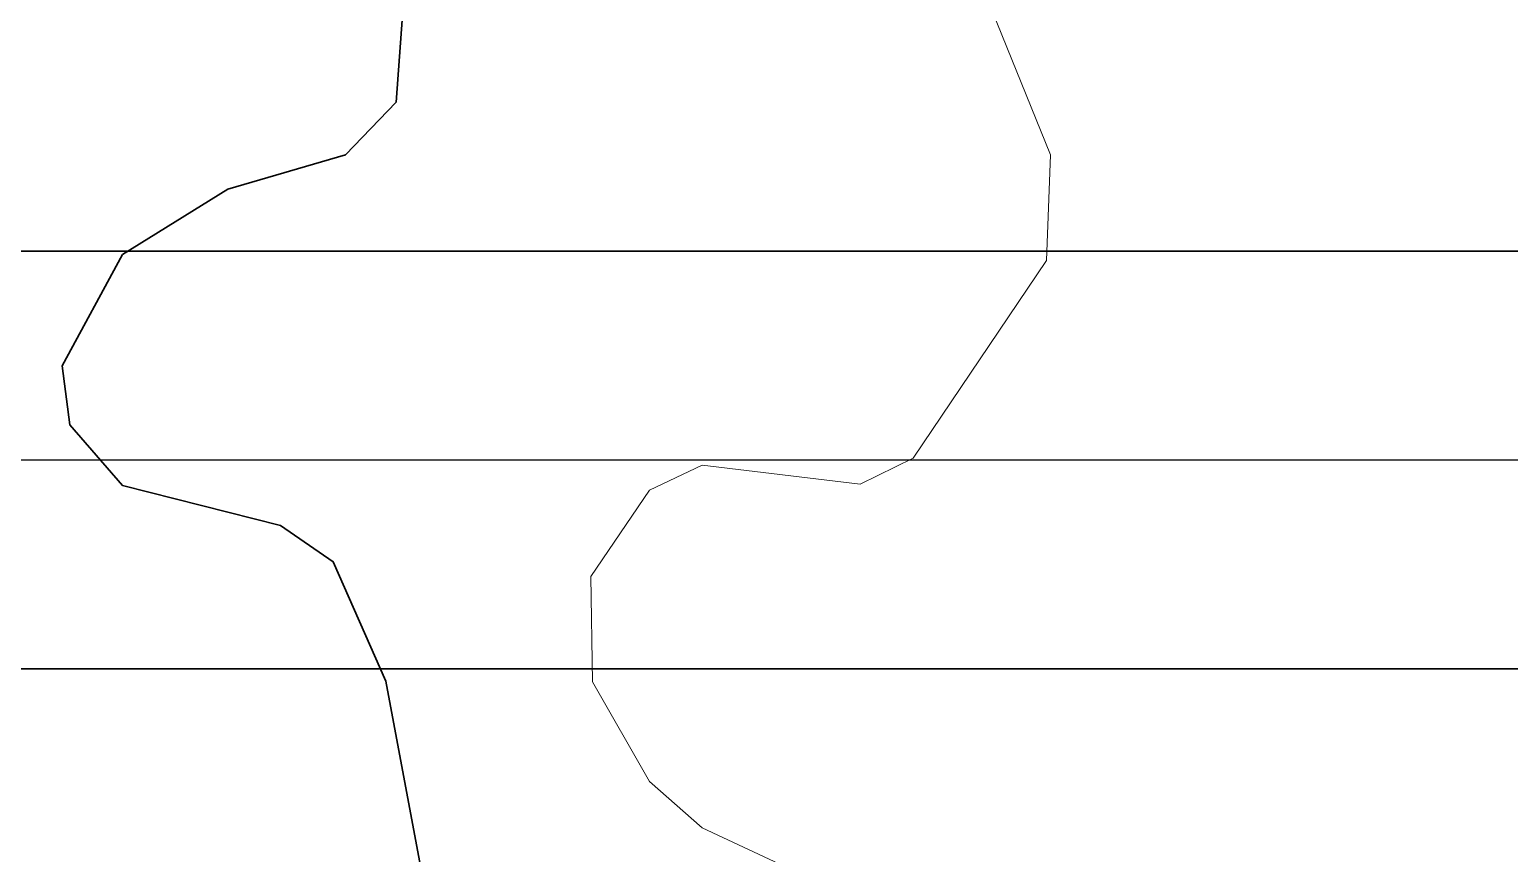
# Model space of a CAD drawing. Extents: x 6810325 to 6812275, y 1878569 to 1880689.
# Drawn here: x 6810937 to 6811029.1, y 1879776.9 to 1879828.2 of the extents above; entities that cross this region are included whole.
import ezdxf

# ---------------------------------------------------------------- set-up
doc = ezdxf.new("R2010")
doc.units = 21
doc.header["$LTSCALE"] = 10
doc.header["$MEASUREMENT"] = 0
doc.linetypes.add('CENTER', pattern=[5.08, 3.175, -0.635, 0.635, -0.635])
for name, color, linetype, lineweight in [('PROJ-ROAD-CL', 252, 'CENTER', 25), ('PROJ-ROAD-FILL', 252, 'CONTINUOUS', 35), ('TOPO-CONTOUR-MAJOR', 34, 'CONTINUOUS', 30), ('TOPO-CONTOUR-MINOR', 36, 'CONTINUOUS', 13)]:
    doc.layers.add(name, color=color, linetype=linetype, lineweight=lineweight)

msp = doc.modelspace()

# ---------------------------------------------------------------- linework, layer by layer
at = {"layer": 'PROJ-ROAD-CL'}
msp.add_lwpolyline([(6810936.132, 1879801.41), (6810938.132, 1879801.41), (6810940.132, 1879801.41), (6810942.132, 1879801.41), (6810944.131, 1879801.41), (6810946.131, 1879801.41), (6810948.131, 1879801.41), (6810950.131, 1879801.41), (6810952.13, 1879801.41), (6810954.13, 1879801.41), (6810956.13, 1879801.41), (6810958.129, 1879801.41), (6810960.129, 1879801.41), (6810962.129, 1879801.41), (6810964.129, 1879801.41), (6810966.128, 1879801.41), (6810968.128, 1879801.41), (6810970.128, 1879801.41), (6810972.127, 1879801.41), (6810974.127, 1879801.41), (6810976.127, 1879801.41), (6810978.127, 1879801.41), (6810980.126, 1879801.41), (6810982.126, 1879801.41), (6810984.126, 1879801.41), (6810986.125, 1879801.41), (6810988.125, 1879801.41), (6810990.125, 1879801.41), (6810992.125, 1879801.41), (6810994.124, 1879801.41), (6810996.124, 1879801.41), (6810998.124, 1879801.41), (6811000.123, 1879801.41), (6811002.123, 1879801.41), (6811004.123, 1879801.41), (6811006.123, 1879801.41), (6811008.122, 1879801.41), (6811010.122, 1879801.41), (6811012.122, 1879801.41), (6811014.121, 1879801.41), (6811016.121, 1879801.41), (6811018.121, 1879801.41), (6811020.121, 1879801.41), (6811022.12, 1879801.41), (6811024.12, 1879801.41), (6811026.12, 1879801.41), (6811028.119, 1879801.41), (6811030.119, 1879801.41)], dxfattribs=at)
at = {"layer": 'PROJ-ROAD-FILL'}
msp.add_lwpolyline([(6810818.149, 1879814.41), (6811070.114, 1879814.41), (6811070.114, 1879788.41), (6810818.149, 1879788.41)], dxfattribs=at)
at = {"layer": 'TOPO-CONTOUR-MAJOR', "elevation": 200}
msp.add_lwpolyline([(6810961.626, 1879774.462), (6810959.17, 1879787.642), (6810955.889, 1879795.07), (6810952.608, 1879797.33), (6810942.766, 1879799.817), (6810939.485, 1879803.6), (6810939.008, 1879807.271), (6810942.766, 1879814.19), (6810949.328, 1879818.273), (6810956.654, 1879820.394), (6810959.806, 1879823.675), (6810960.29, 1879830.236), (6810958.169, 1879843.36), (6810959.809, 1879856.483), (6810956.593, 1879866.326), (6810955.999, 1879872.887), (6810959.17, 1879879.631), (6810962.451, 1879882.132), (6810972.293, 1879885.935), (6810974.741, 1879889.291), (6810977.95, 1879908.976)], dxfattribs=at)
at = {"layer": 'TOPO-CONTOUR-MINOR', "elevation": 201}
msp.add_lwpolyline([(6810987.51, 1879774.462), (6810978.855, 1879778.493), (6810975.574, 1879781.38), (6810972.02, 1879787.586), (6810971.919, 1879794.147), (6810975.574, 1879799.532), (6810978.855, 1879801.079), (6810988.698, 1879799.897), (6810991.978, 1879801.512), (6811000.276, 1879813.832), (6811000.538, 1879820.394), (6810993.9, 1879836.798), (6810995.012, 1879843.36), (6811000.07, 1879853.202), (6810999.67, 1879866.326), (6811000.74, 1879872.887), (6811005.102, 1879880.685), (6811021.506, 1879888.689), (6811024.123, 1879892.572), (6811025.259, 1879899.134)], dxfattribs=at)

doc.saveas('drawing.dxf')
